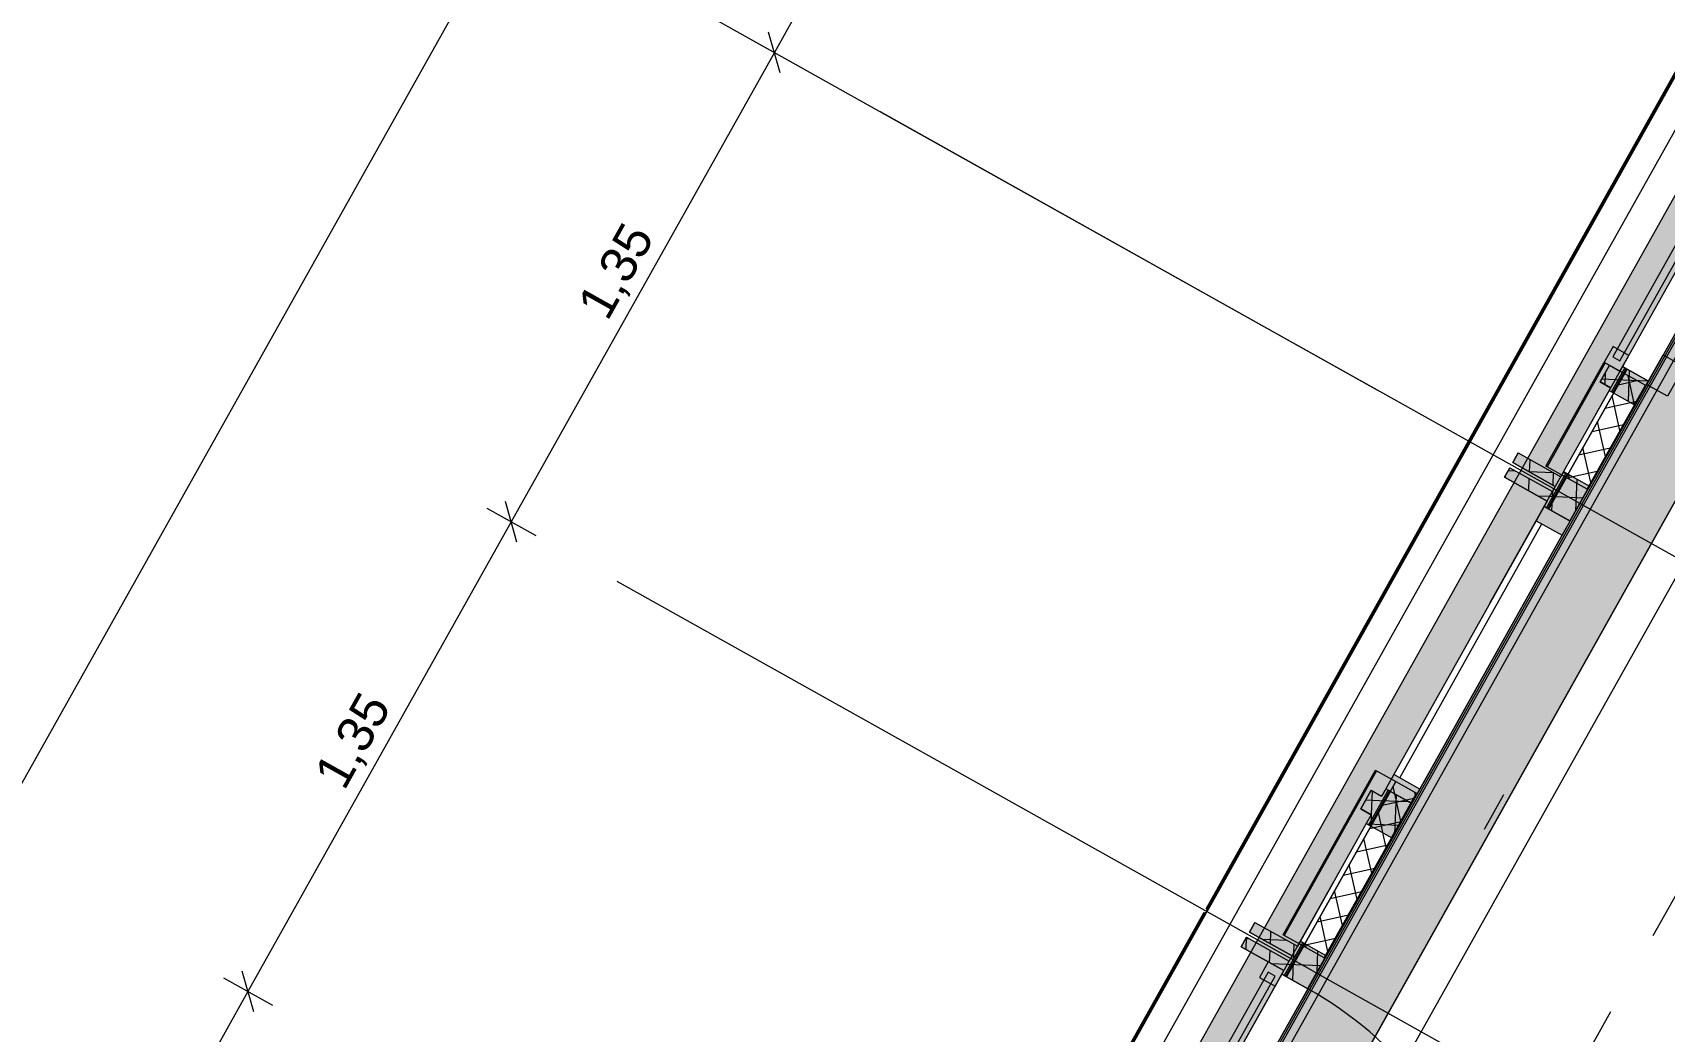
# Model space of a CAD drawing. Header units: metres. Extents: x -36 to 59, y 39 to 183.
# Drawn here: x -10.822 to -6.731, y 145.479 to 147.985 of the extents above; entities that cross this region are included whole.
import ezdxf

# ---------------------------------------------------------------- set-up
doc = ezdxf.new("R2010")
doc.units = ezdxf.units.M
doc.header["$MEASUREMENT"] = 0
for name, pattern in [('Achse', [0.0023, 0.0015, -0.0008]), ('Punktlinie', [0.0035, 0, -0.0035]), ('Strichlinie_ eng', [0.0023, 0.0015, -0.0008]), ('Strichpunktlinie', [0.006703, 0.003528, -0.001764, 0, -0.001411]), ('Wipeout_Contour', [1, 0, -1])]:
    doc.linetypes.add(name, pattern=pattern)
for name, color, linetype in [('00  Raster', 7, 'Continuous'), ('00  Raster Ausbau', 7, 'Continuous'), ('10  Decken', 7, 'Continuous'), ('10  Fassade', 7, 'Continuous'), ('10  Fassade_Deckschraffur', 7, 'Continuous'), ('10  Fassade_Schnittschraffur', 7, 'Continuous'), ('10  Wand Massiv_Deckschraffur', 7, 'Continuous'), ('10  Wand Massiv_Fenster', 7, 'Continuous'), ('20  Absturzsicherung', 7, 'Continuous'), ('20  Möbel', 7, 'Continuous'), ('40  Bemaßung 1_ 50 AUSBAU', 7, 'Continuous'), ('Neubau_20  Boden Aufbauten', 7, 'Continuous'), ('Neubau_20  Decke Abhangdecke', 7, 'Continuous'), ('Neubau_40  Bemaßung 1_50 Achse', 7, 'Continuous')]:
    doc.layers.add(name, color=color, linetype=linetype)
doc.styles.add('ERSTELLTER_STIL_1', font='')
doc.styles.get('ERSTELLTER_STIL_1').set_extended_font_data('Arial')
pattern_1 = [(102.605446, (0, 0), (0.048794801, 0.0109118), []), (192.605446, (0, 0), (-0.0109118, 0.048794801), [])]
pattern_2 = [(87.605446, (0, 0), (-0.059947608, 0.002506841), []), (177.605446, (0, 0), (0.002506841, 0.059947608), [])]

msp = doc.modelspace()

# ---------------------------------------------------------------- linework, layer by layer
at = {"layer": 'Neubau_20  Boden Aufbauten', "color": 7, "linetype": 'Continuous', "lineweight": 13, "ltscale": 1000, "flags": 128}
msp.add_lwpolyline([(-8.3577, 128.9862), (-8.096, 128.8395), (7.1144, 155.9862), (4.0389, 157.7094), (4.6255, 158.7563), (1.6945, 160.3985), (1.6556, 160.3291), (1.3067, 160.5246), (1.3908, 160.6747), (1.1415, 160.8144), (-12.0312, 137.3031), (-11.7825, 137.1637), (-11.7642, 137.1964), (-5.6705, 133.7822)], close=True, dxfattribs=at)

# ---------------------------------------------------------------- next in the draw order: wipeouts: each hides what was drawn before it
at = {"color": 254, "linetype": 'Wipeout_Contour', "lineweight": 0, "ltscale": 578.896248}
msp.add_wipeout([(1.5068, 161.8649), (-18.3925, 126.3498), (-18.2219, 126.2542), (1.6769, 161.7686)], dxfattribs=at).dxf.layer = '10  Fassade_Deckschraffur'

# ---------------------------------------------------------------- next in the draw order: wipeouts: each hides what was drawn before it
at = {"color": 254, "linetype": 'Wipeout_Contour', "lineweight": 0, "ltscale": 579.75037}
msp.add_wipeout([(1.2236, 162.0253), (-18.6764, 126.5088), (-18.6188, 126.4766), (1.2811, 161.9927)], dxfattribs=at).dxf.layer = '10  Fassade_Deckschraffur'

# ---------------------------------------------------------------- next in the draw order: wipeouts: each hides what was drawn before it
at = {"color": 254, "linetype": 'Wipeout_Contour', "lineweight": 0, "ltscale": 579.478914}
msp.add_wipeout([(-18.4602, 126.3877), (1.4393, 161.9032), (1.2811, 161.9927), (-18.6188, 126.4766)], dxfattribs=at).dxf.layer = '10  Fassade_Deckschraffur'

# ---------------------------------------------------------------- next in the draw order: wipeouts: each hides what was drawn before it
at = {"color": 254, "linetype": 'Wipeout_Contour', "lineweight": 0, "ltscale": 579.276268}
msp.add_wipeout([(1.4393, 161.9032), (-18.4602, 126.3877), (-18.4575, 126.3862), (1.4419, 161.9017)], dxfattribs=at).dxf.layer = '10  Fassade_Deckschraffur'

# ---------------------------------------------------------------- next in the draw order: wipeouts: each hides what was drawn before it
at = {"color": 254, "linetype": 'Wipeout_Contour', "lineweight": 0, "ltscale": 579.199343}
msp.add_wipeout([(1.4446, 161.9001), (-18.4548, 126.3847), (-18.4016, 126.3549), (1.4977, 161.8701)], dxfattribs=at).dxf.layer = '10  Fassade_Deckschraffur'

# ---------------------------------------------------------------- next in the draw order: wipeouts: each hides what was drawn before it
at = {"color": 254, "linetype": 'Wipeout_Contour', "lineweight": 0, "ltscale": 579.127053}
msp.add_wipeout([(-18.3972, 126.3524), (1.5021, 161.8676), (1.4977, 161.8701), (-18.4016, 126.3549)], dxfattribs=at).dxf.layer = '10  Fassade_Deckschraffur'

# ---------------------------------------------------------------- next in the draw order: wipeouts: each hides what was drawn before it
at = {"color": 254, "linetype": 'Wipeout_Contour', "lineweight": 0, "ltscale": 579.115676}
msp.add_wipeout([(1.5021, 161.8676), (-18.3972, 126.3524), (-18.3925, 126.3498), (1.5068, 161.8649)], dxfattribs=at).dxf.layer = '10  Fassade_Deckschraffur'

# ---------------------------------------------------------------- next in the draw order: hatches: boundary and pattern name
at = {"layer": '10  Wand Massiv_Deckschraffur', "linetype": 'Continuous', "lineweight": 0, "true_color": 0xffffff}
msp.add_hatch(color=7, dxfattribs=at).paths.add_polyline_path([(-18.2218, 126.2542), (1.677, 161.7686), (1.3506, 161.9533), (-18.549, 126.4375)])

# ---------------------------------------------------------------- next in the draw order: linework, layer by layer
at = {"layer": '00  Raster Ausbau', "color": 251, "linetype": 'Achse', "lineweight": 18, "ltscale": 1000, "true_color": 0x5f5f5f}
msp.add_line((-7.8242, 147.297), (-8.6966, 147.7858), dxfattribs=at)
at = {"layer": '00  Raster Ausbau', "color": 9, "linetype": 'Achse', "lineweight": 18, "ltscale": 1000}
msp.add_line((-8.4841, 146.1192), (-9.3565, 146.608), dxfattribs=at)
at = {"layer": '10  Decken', "color": 7, "linetype": 'Punktlinie', "lineweight": 13, "ltscale": 1000, "flags": 128}
msp.add_lwpolyline([(1.6639, 161.776), (-18.7726, 125.3019), (-16.6353, 124.1043), (-21.0101, 116.2964), (-22.973, 117.3962), (-23.0952, 117.1781), (-10.2099, 109.9585), (-9.9704, 110.3859), (-3.4571, 122.0106), (-0.8442, 120.5466), (0.5391, 119.7715)], dxfattribs=at)
at = {"layer": '10  Fassade', "color": 7, "linetype": 'Strichpunktlinie', "lineweight": 13, "ltscale": 1000}
msp.add_line((-18.3745, 126.3397), (1.5247, 161.8548), dxfattribs=at)
at = {"layer": '10  Fassade', "color": 7, "linetype": 'Continuous', "lineweight": 13, "ltscale": 1000}
for p, q in [((-6.869, 147.1503), (-6.8925, 147.1085)), ((-7.0983, 146.9304), (-7.1117, 146.9064)), ((-7.1191, 146.8933), (-7.1325, 146.8693)), ((-7.1191, 146.8933), (-7.0122, 146.8334)), ((-7.1117, 146.9064), (-7.0049, 146.8465)), ((-7.0049, 146.8465), (-7.0122, 146.8334)), ((-7.4663, 146.0843), (-7.4927, 146.0372)), ((-7.4927, 146.0372), (-7.4665, 146.0225)), ((-7.7582, 145.7526), (-7.7716, 145.7286)), ((-7.7716, 145.7286), (-7.6648, 145.6688)), ((-7.779, 145.7155), (-7.7924, 145.6916)), ((-7.779, 145.7155), (-7.6721, 145.6557))]:
    msp.add_line(p, q, dxfattribs=at)
at = {"layer": '10  Fassade', "color": 7, "linetype": 'Continuous', "lineweight": 18, "ltscale": 1000, "flags": 128}
for points in [[(-18.6764, 126.5088), (1.2236, 162.0253)], [(-18.6188, 126.4766), (1.2811, 161.9927)], [(-18.4602, 126.3877), (1.4393, 161.9032)], [(-18.4575, 126.3862), (1.4419, 161.9017)], [(-18.4548, 126.3847), (1.4446, 161.9001)], [(-18.4016, 126.3549), (1.4977, 161.8701)], [(-18.3972, 126.3524), (1.5021, 161.8676)], [(-18.3925, 126.3498), (1.5068, 161.8649)], [(-18.2219, 126.2542), (1.6769, 161.7686)]]:
    msp.add_lwpolyline(points, dxfattribs=at)
at = {"layer": '10  Fassade', "color": 7, "linetype": 'Strichlinie_ eng', "lineweight": 18, "ltscale": 1000, "flags": 128}
for points in [[(1.4333, 161.9065), (1.0653, 161.2497), (0.9101, 160.9727), (0.4643, 160.1771), (0.2502, 159.795), (-0.2545, 158.8942), (-0.4097, 158.6172), (-0.8555, 157.8216), (-1.0696, 157.4395), (-1.5743, 156.5388), (-1.7294, 156.2618), (-2.1752, 155.4662), (-2.3893, 155.0841), (-2.894, 154.1833), (-3.0492, 153.9063), (-3.495, 153.1107), (-3.7091, 152.7286), (-4.2138, 151.8278), (-4.369, 151.5509), (-4.8148, 150.7552), (-5.0289, 150.3731), (-5.5336, 149.4724), (-5.6888, 149.1954), (-6.1346, 148.3998), (-6.3487, 148.0177), (-6.8533, 147.1169), (-7.0085, 146.8399), (-7.4543, 146.0443), (-7.6684, 145.6622), (-8.1731, 144.7615), (-8.3283, 144.4845), (-8.7741, 143.6889), (-8.9882, 143.3067), (-9.4929, 142.406), (-9.6481, 142.129), (-10.0939, 141.3334), (-10.308, 140.9513), (-10.8127, 140.0505), (-10.9679, 139.7736), (-11.4136, 138.9779), (-11.6277, 138.5958), (-12.1324, 137.6951), (-12.2876, 137.4181), (-12.7334, 136.6225), (-12.9475, 136.2404), (-13.4522, 135.3396), (-13.6074, 135.0626), (-14.0532, 134.267), (-14.2673, 133.8849), (-14.772, 132.9842), (-14.9272, 132.7072), (-15.373, 131.9115), (-15.5871, 131.5294), (-16.0917, 130.6287), (-16.2469, 130.3517), (-16.6927, 129.5561), (-16.9068, 129.174), (-17.4115, 128.2732), (-17.5667, 127.9962), (-18.0125, 127.2006), (-18.4661, 126.391)], [(1.4986, 161.8696), (1.1307, 161.213), (0.9755, 160.9361), (0.5297, 160.1404), (0.3156, 159.7583), (-0.189, 158.8576), (-0.3442, 158.5806), (-0.79, 157.785), (-1.0041, 157.4029), (-1.5088, 156.5021), (-1.664, 156.2251), (-2.1098, 155.4295), (-2.3239, 155.0474), (-2.8286, 154.1467), (-2.9838, 153.8697), (-3.4296, 153.074), (-3.6437, 152.6919), (-4.1484, 151.7912), (-4.3036, 151.5142), (-4.7494, 150.7186), (-4.9634, 150.3365), (-5.4681, 149.4357), (-5.6233, 149.1587), (-6.0691, 148.3631), (-6.2832, 147.981), (-6.7879, 147.0803), (-6.9431, 146.8033), (-7.3889, 146.0077), (-7.603, 145.6255), (-8.1077, 144.7248), (-8.2629, 144.4478), (-8.7087, 143.6522), (-8.9228, 143.2701), (-9.4275, 142.3693), (-9.5827, 142.0924), (-10.0284, 141.2967), (-10.2425, 140.9146), (-10.7472, 140.0139), (-10.9024, 139.7369), (-11.3482, 138.9413), (-11.5623, 138.5592), (-12.067, 137.6584), (-12.2222, 137.3814), (-12.668, 136.5858), (-12.8821, 136.2037), (-13.3868, 135.303), (-13.542, 135.026), (-13.9878, 134.2303), (-14.2019, 133.8482), (-14.7065, 132.9475), (-14.8617, 132.6705), (-15.3075, 131.8749), (-15.5216, 131.4928), (-16.0263, 130.592), (-16.1815, 130.315), (-16.6273, 129.5194), (-16.8414, 129.1373), (-17.3461, 128.2366), (-17.5013, 127.9596), (-17.9471, 127.164), (-18.4007, 126.3544)], [(-6.8925, 147.1085), (-6.869, 147.1503)], [(-6.869, 147.1503), (-6.8428, 147.1357)], [(-6.8663, 147.0938), (-6.8925, 147.1085)], [(-7.1117, 146.9064), (-7.0983, 146.9304)], [(-7.0983, 146.9304), (-6.9914, 146.8705)], [(-7.1325, 146.8693), (-7.1191, 146.8933)], [(-7.0256, 146.8094), (-7.1325, 146.8693)], [(-7.1191, 146.8933), (-7.0122, 146.8334)], [(-7.0049, 146.8465), (-7.1117, 146.9064)], [(-7.4927, 146.0372), (-7.4663, 146.0843)], [(-7.4663, 146.0843), (-7.4402, 146.0696)], [(-7.4665, 146.0225), (-7.4927, 146.0372)], [(-7.7716, 145.7286), (-7.7582, 145.7526)], [(-7.6648, 145.6688), (-7.7716, 145.7286)], [(-7.7582, 145.7526), (-7.6513, 145.6927)], [(-7.7924, 145.6916), (-7.779, 145.7155)], [(-7.6855, 145.6317), (-7.7924, 145.6916)], [(-7.779, 145.7155), (-7.6721, 145.6557)]]:
    msp.add_lwpolyline(points, dxfattribs=at)
at = {"layer": '10  Fassade', "color": 7, "linetype": 'Continuous', "lineweight": 13, "ltscale": 1000, "flags": 128}
msp.add_lwpolyline([(-7.6648, 145.6688), (-7.6684, 145.6622), (-7.6721, 145.6557)], dxfattribs=at)
at = {"layer": '10  Wand Massiv_Fenster', "color": 7, "linetype": 'Continuous', "lineweight": 13, "ltscale": 1000}
for p, q in [((1.3506, 161.9533), (-18.549, 126.4375)), ((1.677, 161.7686), (-18.2218, 126.2542))]:
    msp.add_line(p, q, dxfattribs=at)
at = {"layer": '40  Bemaßung 1_ 50 AUSBAU', "color": 7, "linetype": 'Continuous', "lineweight": 13, "ltscale": 1000}
for p, q in [((-8.3028, 149.1126), (-8.9627, 147.9349)), ((-8.9483, 147.8838), (-8.9771, 147.9859)), ((-8.9627, 147.9349), (-9.6226, 146.7571)), ((-9.024, 147.9692), (-8.9014, 147.9005)), ((-9.6839, 146.7915), (-9.5612, 146.7228)), ((-9.6082, 146.7061), (-9.637, 146.8082)), ((-9.6226, 146.7571), (-10.2825, 145.5794)), ((-10.3438, 145.6138), (-10.2211, 145.545)), ((-10.2681, 145.5284), (-10.2969, 145.6304)), ((-10.2825, 145.5794), (-10.9424, 144.4017))]:
    msp.add_line(p, q, dxfattribs=at)
at = {"layer": 'Neubau_20  Decke Abhangdecke', "color": 7, "linetype": 'Continuous', "lineweight": 13, "ltscale": 1000, "flags": 128}
msp.add_lwpolyline([(6.8155, 157.5292), (1.7076, 160.3912), (1.6599, 160.3061), (1.2848, 160.5163), (1.3777, 160.6821), (1.225, 160.7676), (-9.2843, 142.0111), (-9.3026, 141.9784), (-11.9299, 137.2893)], dxfattribs=at)
at = {"layer": 'Neubau_40  Bemaßung 1_50 Achse', "color": 7, "linetype": 'Continuous', "lineweight": 13, "ltscale": 1000}
msp.add_line((-12.2565, 143.5905), (-9.617, 148.3015), dxfattribs=at)

# ---------------------------------------------------------------- next in the draw order: texts
at = {"layer": '40  Bemaßung 1_ 50 AUSBAU', "color": 7, "linetype": 'Continuous', "lineweight": 13, "char_height": 0.09, "width": 0.239452, "attachment_point": 7, "rotation": 60.738, "style": 'ERSTELLTER_STIL_1'}
for insert in [(-9.3669, 147.2503), (-10.0268, 146.0726)]:
    msp.add_mtext('\\A1;{\\pql;\\fArial|b0|i0|c0|p38;1,35}', dxfattribs=dict(at, insert=insert))

# ---------------------------------------------------------------- next in the draw order: wipeouts: each hides what was drawn before it
at = {"color": 254, "linetype": 'Wipeout_Contour', "lineweight": 0, "ltscale": 590.765861}
msp.add_wipeout([(-6.8365, 147.147), (-6.771, 147.1104), (-6.3052, 147.9418), (-6.3706, 147.9784)], dxfattribs=at).dxf.layer = '10  Fassade_Deckschraffur'
at = {"color": 254, "linetype": 'Wipeout_Contour', "lineweight": 0, "ltscale": 588.515746}
msp.add_wipeout([(-6.9841, 146.8836), (-6.9187, 146.8469), (-6.8048, 147.0502), (-6.8702, 147.0868)], dxfattribs=at).dxf.layer = '10  Fassade_Deckschraffur'
at = {"color": 254, "linetype": 'Wipeout_Contour', "lineweight": 0, "ltscale": 586.405629}
msp.add_wipeout([(-7.4299, 146.0879), (-7.3645, 146.0513), (-6.9675, 146.7597), (-7.033, 146.7963)], dxfattribs=at).dxf.layer = '10  Fassade_Deckschraffur'
at = {"color": 254, "linetype": 'Wipeout_Contour', "lineweight": 0, "ltscale": 584.118554}
msp.add_wipeout([(-7.644, 145.7058), (-7.5786, 145.6692), (-7.4133, 145.964), (-7.4788, 146.0007)], dxfattribs=at).dxf.layer = '10  Fassade_Deckschraffur'
at = {"color": 254, "linetype": 'Wipeout_Contour', "lineweight": 0, "ltscale": 581.616115}
msp.add_wipeout([(-8.1563, 144.7916), (-8.0908, 144.7549), (-7.625, 145.5863), (-7.6904, 145.623)], dxfattribs=at).dxf.layer = '10  Fassade_Deckschraffur'

# ---------------------------------------------------------------- next in the draw order: hatches: boundary and pattern name
at = {"layer": '10  Fassade', "linetype": 'Continuous', "lineweight": 0, "true_color": 0xffffff}
for points in [[(-7.0282, 146.8968), (-7.0256, 146.8954), (-6.8795, 147.1562), (-6.8821, 147.1577)], [(-6.9253, 146.8392), (-6.9236, 146.8382), (-6.7774, 147.099), (-6.7791, 147.1)], [(-7.6869, 145.7213), (-7.6843, 145.7198), (-7.4528, 146.1329), (-7.4555, 146.1344)], [(-7.584, 145.6636), (-7.5822, 145.6626), (-7.3508, 146.0757), (-7.3525, 146.0767)]]:
    msp.add_hatch(color=7, dxfattribs=at).paths.add_polyline_path(points)
at = {"layer": '10  Fassade', "linetype": 'Continuous', "lineweight": 13, "true_color": 0x000100}
h = msp.add_hatch(dxfattribs=at)
h.set_pattern_fill('Dämmung__hart_2_0002', color=98, style=0, pattern_type=2)
h.set_pattern_definition(pattern_1)
h.paths.add_polyline_path([(-6.9776, 146.8685), (-6.9253, 146.8392), (-6.7791, 147.1), (-6.8315, 147.1293)])
h = msp.add_hatch(dxfattribs=at)
h.set_pattern_fill('Dämmung__hart_2_0002', color=98, style=0, pattern_type=2)
h.set_pattern_definition(pattern_1)
h.paths.add_polyline_path([(-7.6363, 145.6929), (-7.584, 145.6636), (-7.3525, 146.0767), (-7.4049, 146.106)])
at = {"layer": '10  Fassade_Schnittschraffur', "linetype": 'Continuous', "lineweight": 0, "true_color": 0xffffff}
for points in [[(-6.7343, 147.176), (-6.7758, 147.1018), (-6.7235, 147.0725), (-6.6819, 147.1466)], [(-6.8428, 147.1357), (-6.869, 147.1503), (-6.8925, 147.1085), (-6.8663, 147.0938)], [(-6.8365, 147.147), (-6.8428, 147.1357), (-6.8663, 147.0938), (-6.8702, 147.0868), (-6.8048, 147.0502), (-6.771, 147.1104)], [(-6.8365, 147.147), (-6.771, 147.1104), (-6.8364, 147.1472)], [(-7.0983, 146.9304), (-7.1117, 146.9064), (-7.0049, 146.8465), (-6.9914, 146.8705)], [(-7.1325, 146.8693), (-7.0256, 146.8094), (-7.0122, 146.8334), (-7.1191, 146.8933)], [(-7.4663, 146.0843), (-7.4927, 146.0372), (-7.4665, 146.0225), (-7.4402, 146.0696)], [(-7.6513, 145.6927), (-7.7582, 145.7526), (-7.7716, 145.7286), (-7.6648, 145.6688)], [(-7.7924, 145.6916), (-7.6855, 145.6317), (-7.6721, 145.6557), (-7.779, 145.7155)], [(-7.6648, 145.6688), (-7.6684, 145.6622), (-7.6721, 145.6557), (-7.6855, 145.6317), (-7.6904, 145.623), (-7.625, 145.5863), (-7.5786, 145.6692), (-7.644, 145.7058)], [(-7.6905, 145.6228), (-7.6251, 145.5861), (-7.6904, 145.623)]]:
    msp.add_hatch(color=7, dxfattribs=at).paths.add_polyline_path(points)
at = {"layer": '10  Fassade_Schnittschraffur', "linetype": 'Continuous', "lineweight": 13, "true_color": 0x000100}
h = msp.add_hatch(dxfattribs=at)
h.set_pattern_fill('Dämmung__hart_1_0002', color=98, style=0, pattern_type=2)
h.set_pattern_definition(pattern_2)
h.paths.add_polyline_path([(-6.8428, 147.1357), (-6.869, 147.1503), (-6.8925, 147.1085), (-6.8663, 147.0938)])
h = msp.add_hatch(dxfattribs=at)
h.set_pattern_fill('Dämmung__hart_1_0002', color=98, style=0, pattern_type=2)
h.set_pattern_definition(pattern_2)
h.paths.add_polyline_path([(-6.8365, 147.147), (-6.8428, 147.1357), (-6.8663, 147.0938), (-6.8702, 147.0868), (-6.8048, 147.0502), (-6.771, 147.1104)])
h = msp.add_hatch(dxfattribs=at)
h.set_pattern_fill('Dämmung__hart_1_0002', color=98, style=0, pattern_type=2)
h.set_pattern_definition(pattern_2)
h.paths.add_polyline_path([(-7.0983, 146.9304), (-7.1117, 146.9064), (-7.0049, 146.8465), (-6.9914, 146.8705)])
h = msp.add_hatch(dxfattribs=at)
h.set_pattern_fill('Dämmung__hart_1_0002', color=98, style=0, pattern_type=2)
h.set_pattern_definition(pattern_2)
h.paths.add_polyline_path([(-7.1325, 146.8693), (-7.0256, 146.8094), (-7.0122, 146.8334), (-7.1191, 146.8933)])
h = msp.add_hatch(dxfattribs=at)
h.set_pattern_fill('Dämmung__hart_1_0002', color=98, style=0, pattern_type=2)
h.set_pattern_definition(pattern_2)
h.paths.add_polyline_path([(-7.4663, 146.0843), (-7.4927, 146.0372), (-7.4665, 146.0225), (-7.4402, 146.0696)])
h = msp.add_hatch(dxfattribs=at)
h.set_pattern_fill('Dämmung__hart_1_0002', color=98, style=0, pattern_type=2)
h.set_pattern_definition(pattern_2)
h.paths.add_polyline_path([(-7.6513, 145.6927), (-7.7582, 145.7526), (-7.7716, 145.7286), (-7.6648, 145.6688)])
h = msp.add_hatch(dxfattribs=at)
h.set_pattern_fill('Dämmung__hart_1_0002', color=98, style=0, pattern_type=2)
h.set_pattern_definition(pattern_2)
h.paths.add_polyline_path([(-7.7924, 145.6916), (-7.6855, 145.6317), (-7.6721, 145.6557), (-7.779, 145.7155)])
h = msp.add_hatch(dxfattribs=at)
h.set_pattern_fill('Dämmung__hart_1_0002', color=98, style=0, pattern_type=2)
h.set_pattern_definition(pattern_2)
h.paths.add_polyline_path([(-7.6648, 145.6688), (-7.6684, 145.6622), (-7.6721, 145.6557), (-7.6855, 145.6317), (-7.6904, 145.623), (-7.625, 145.5863), (-7.5786, 145.6692), (-7.644, 145.7058)])
at = {"layer": '20  Absturzsicherung', "linetype": 'Continuous', "lineweight": 0, "true_color": 0xffffff}
msp.add_hatch(color=7, dxfattribs=at).paths.add_polyline_path([(-7.7468, 145.6144), (-7.7075, 145.5924), (-7.6855, 145.6317), (-7.7248, 145.6537)])

# ---------------------------------------------------------------- next in the draw order: linework, layer by layer
at = {"layer": '00  Raster Ausbau', "color": 251, "linetype": 'Achse', "lineweight": 18, "ltscale": 1000, "true_color": 0x5f5f5f}
for q in [(-7.8242, 147.297), (-6.0794, 146.3194)]:
    msp.add_line((-6.9518, 146.8082), q, dxfattribs=at)
at = {"layer": '00  Raster Ausbau', "color": 9, "linetype": 'Achse', "lineweight": 18, "ltscale": 1000}
msp.add_line((-7.6117, 145.6304), (-6.7393, 145.1416), dxfattribs=at)
at = {"layer": '10  Fassade', "color": 7, "linetype": 'Continuous', "lineweight": 13, "ltscale": 1000}
for p, q in [((-6.869, 147.1503), (-6.8428, 147.1357)), ((-6.8365, 147.147), (-6.8428, 147.1357)), ((-6.8365, 147.147), (-6.771, 147.1104)), ((-6.8925, 147.1085), (-6.8663, 147.0938)), ((-6.8663, 147.0938), (-6.8702, 147.0868)), ((-6.8702, 147.0868), (-6.8048, 147.0502)), ((-6.771, 147.1104), (-6.8048, 147.0502)), ((-7.0983, 146.9304), (-6.9914, 146.8705)), ((-7.1325, 146.8693), (-7.0256, 146.8094)), ((-6.9841, 146.8836), (-6.9914, 146.8705)), ((-6.9841, 146.8836), (-6.9187, 146.8469)), ((-7.0256, 146.8094), (-7.033, 146.7963)), ((-7.4663, 146.0843), (-7.4402, 146.0696)), ((-7.3645, 146.0513), (-7.4133, 145.964)), ((-7.4665, 146.0225), (-7.4788, 146.0007)), ((-7.4788, 146.0007), (-7.4133, 145.964)), ((-7.7582, 145.7526), (-7.6513, 145.6927)), ((-7.7924, 145.6916), (-7.6855, 145.6317)), ((-7.644, 145.7058), (-7.6513, 145.6927)), ((-7.644, 145.7058), (-7.5786, 145.6692)), ((-7.5786, 145.6692), (-7.625, 145.5863)), ((-7.6855, 145.6317), (-7.6904, 145.623)), ((-7.6904, 145.623), (-7.625, 145.5863))]:
    msp.add_line(p, q, dxfattribs=at)
at = {"layer": '10  Fassade', "color": 7, "linetype": 'Continuous', "lineweight": 18, "ltscale": 1000, "flags": 128}
for points in [[(-6.3706, 147.9784), (-6.8365, 147.147)], [(-6.3052, 147.9418), (-6.771, 147.1104)], [(-6.8702, 147.0868), (-6.9841, 146.8836)], [(-6.8048, 147.0502), (-6.9187, 146.8469)], [(-7.033, 146.7963), (-7.4299, 146.0879)], [(-6.9675, 146.7597), (-7.3645, 146.0513)], [(-7.4788, 146.0007), (-7.644, 145.7058)], [(-7.4133, 145.964), (-7.5786, 145.6692)], [(-7.6904, 145.623), (-8.1563, 144.7916)], [(-7.625, 145.5863), (-8.0908, 144.7549)]]:
    msp.add_lwpolyline(points, dxfattribs=at)
for points in [[(-7.0282, 146.8968), (-6.8821, 147.1577), (-6.8795, 147.1562), (-7.0256, 146.8954)], [(-7.0256, 146.8954), (-6.8795, 147.1562), (-6.8315, 147.1293), (-6.9776, 146.8685)], [(-6.7343, 147.176), (-6.6819, 147.1466), (-6.7235, 147.0725), (-6.7758, 147.1018)], [(-6.9776, 146.8685), (-6.8315, 147.1293), (-6.7791, 147.1), (-6.9253, 146.8392)], [(-6.771, 147.1104), (-6.8364, 147.1472)], [(-6.9253, 146.8392), (-6.7791, 147.1), (-6.7774, 147.099), (-6.9236, 146.8382)], [(-7.6869, 145.7213), (-7.4555, 146.1344), (-7.4528, 146.1329), (-7.6843, 145.7198)], [(-7.6843, 145.7198), (-7.4528, 146.1329), (-7.4049, 146.106), (-7.6363, 145.6929)], [(-7.6363, 145.6929), (-7.4049, 146.106), (-7.3525, 146.0767), (-7.584, 145.6636)], [(-7.584, 145.6636), (-7.3525, 146.0767), (-7.3508, 146.0757), (-7.5822, 145.6626)], [(-7.6904, 145.623), (-7.6251, 145.5861)]]:
    msp.add_lwpolyline(points, close=True, dxfattribs=at)
at = {"layer": '10  Fassade', "color": 7, "linetype": 'Continuous', "lineweight": 13, "ltscale": 1000}
msp.add_arc((-8.0907, 144.7551), 0.9526, 330.1365, 60.738, dxfattribs=at)
at = {"layer": '20  Absturzsicherung', "color": 7, "linetype": 'Continuous', "lineweight": 18, "ltscale": 1000, "flags": 128}
msp.add_lwpolyline([(-7.7468, 145.6144), (-7.7075, 145.5924), (-7.6855, 145.6317), (-7.7248, 145.6537)], close=True, dxfattribs=at)

# ---------------------------------------------------------------- next in the draw order: wipeouts: each hides what was drawn before it
at = {"color": 254, "linetype": 'Wipeout_Contour', "lineweight": 0, "ltscale": 586.405447}
msp.add_wipeout([(-7.4097, 146.1239), (-7.3443, 146.0872), (-6.9877, 146.7237), (-7.0531, 146.7604)], dxfattribs=at).dxf.layer = '10  Fassade_Deckschraffur'

# ---------------------------------------------------------------- next in the draw order: hatches: boundary and pattern name
at = {"layer": '10  Fassade_Schnittschraffur', "linetype": 'Continuous', "lineweight": 0, "true_color": 0xffffff}
for points in [[(-6.9841, 146.8836), (-6.9914, 146.8705), (-7.0049, 146.8465), (-7.0122, 146.8334), (-7.0256, 146.8094), (-7.033, 146.7963), (-6.9675, 146.7597), (-6.9187, 146.8469)], [(-7.0331, 146.7961), (-7.0531, 146.7604), (-6.9877, 146.7237), (-6.9676, 146.7595)], [(-7.0331, 146.7961), (-6.9676, 146.7595), (-7.033, 146.7963)], [(-7.3644, 146.0515), (-7.3443, 146.0872), (-7.4097, 146.1239), (-7.4298, 146.0881)], [(-7.4299, 146.0879), (-7.4402, 146.0696), (-7.4665, 146.0225), (-7.4788, 146.0007), (-7.4133, 145.964), (-7.3645, 146.0513)], [(-7.4299, 146.0879), (-7.3645, 146.0513), (-7.4298, 146.0881)]]:
    msp.add_hatch(color=7, dxfattribs=at).paths.add_polyline_path(points)
at = {"layer": '10  Fassade_Schnittschraffur', "linetype": 'Continuous', "lineweight": 13, "true_color": 0x000100}
h = msp.add_hatch(dxfattribs=at)
h.set_pattern_fill('Dämmung__hart_1_0002', color=98, style=0, pattern_type=2)
h.set_pattern_definition(pattern_2)
h.paths.add_polyline_path([(-6.9841, 146.8836), (-6.9914, 146.8705), (-7.0049, 146.8465), (-7.0122, 146.8334), (-7.0256, 146.8094), (-7.033, 146.7963), (-6.9675, 146.7597), (-6.9187, 146.8469)])
h = msp.add_hatch(dxfattribs=at)
h.set_pattern_fill('Dämmung__hart_1_0002', color=98, style=0, pattern_type=2)
h.set_pattern_definition(pattern_2)
h.paths.add_polyline_path([(-7.4299, 146.0879), (-7.4402, 146.0696), (-7.4665, 146.0225), (-7.4788, 146.0007), (-7.4133, 145.964), (-7.3645, 146.0513)])

# ---------------------------------------------------------------- next in the draw order: linework, layer by layer
at = {"layer": '10  Fassade', "color": 7, "linetype": 'Continuous', "lineweight": 13, "ltscale": 1000}
for p, q in [((-6.9187, 146.8469), (-6.9675, 146.7597)), ((-7.033, 146.7963), (-6.9675, 146.7597)), ((-7.4299, 146.0879), (-7.4402, 146.0696)), ((-7.4299, 146.0879), (-7.3645, 146.0513))]:
    msp.add_line(p, q, dxfattribs=at)
at = {"layer": '10  Fassade', "color": 7, "linetype": 'Continuous', "lineweight": 18, "ltscale": 1000}
for p, q in [((-7.0531, 146.7604), (-7.4097, 146.1239)), ((-7.3949, 146.1156), (-7.0383, 146.7521)), ((-7.3443, 146.0872), (-6.9877, 146.7237))]:
    msp.add_line(p, q, dxfattribs=at)
at = {"layer": '10  Fassade', "color": 7, "linetype": 'Continuous', "lineweight": 18, "ltscale": 1000, "flags": 128}
for points in [[(-7.0331, 146.7961), (-7.0531, 146.7604), (-6.9877, 146.7237), (-6.9676, 146.7595)], [(-7.033, 146.7963), (-6.9676, 146.7595)], [(-7.3644, 146.0515), (-7.3443, 146.0872), (-7.4097, 146.1239), (-7.4298, 146.0881)], [(-7.3645, 146.0513), (-7.4298, 146.0881)]]:
    msp.add_lwpolyline(points, close=True, dxfattribs=at)
at = {"layer": '20  Möbel', "color": 253, "linetype": 'Strichlinie_ eng', "lineweight": 18, "ltscale": 1000, "true_color": 0x9f9f9f, "flags": 128}
msp.add_lwpolyline([(-5.1286, 145.3568), (-6.5245, 146.1389), (-7.0133, 145.2665), (-5.6174, 144.4844)], close=True, dxfattribs=at)

# ---------------------------------------------------------------- next in the draw order: wipeouts: each hides what was drawn before it
at = {"color": 254, "linetype": 'Wipeout_Contour', "lineweight": 0, "ltscale": 588.553942}
msp.add_wipeout([(-6.5613, 148.1311), (-6.5648, 148.1331), (-7.8797, 145.7863), (-7.8762, 145.7844)], dxfattribs=at).dxf.layer = '10  Fassade_Deckschraffur'

# ---------------------------------------------------------------- next in the draw order: hatches: boundary and pattern name
at = {"layer": '20  Absturzsicherung', "linetype": 'Continuous', "lineweight": 0, "true_color": 0xffffff}
for points in [[(-6.8602, 147.1712), (-6.8427, 147.1614), (-6.3877, 147.9736), (-6.4051, 147.9834)], [(-6.8821, 147.1577), (-6.8428, 147.1357), (-6.8208, 147.1749), (-6.8601, 147.1969)]]:
    msp.add_hatch(color=7, dxfattribs=at).paths.add_polyline_path(points)

# ---------------------------------------------------------------- next in the draw order: linework, layer by layer
at = {"layer": '20  Absturzsicherung', "color": 7, "linetype": 'Continuous', "lineweight": 18, "ltscale": 1000, "flags": 128}
for points in [[(-6.8602, 147.1712), (-6.8427, 147.1614), (-6.3877, 147.9736), (-6.4051, 147.9834)], [(-6.8821, 147.1577), (-6.8428, 147.1357), (-6.8208, 147.1749), (-6.8601, 147.1969)]]:
    msp.add_lwpolyline(points, close=True, dxfattribs=at)

# ---------------------------------------------------------------- next in the draw order: wipeouts: each hides what was drawn before it
at = {"color": 254, "linetype": 'Wipeout_Contour', "lineweight": 0, "ltscale": 579.431209}
msp.add_wipeout([(-7.8811, 145.7756), (-7.8846, 145.7776), (-9.1995, 143.4309), (-9.196, 143.4289)], dxfattribs=at).dxf.layer = '10  Fassade_Deckschraffur'

# ---------------------------------------------------------------- next in the draw order: hatches: boundary and pattern name
at = {"layer": '20  Absturzsicherung', "linetype": 'Continuous', "lineweight": 0, "true_color": 0xffffff}
msp.add_hatch(color=7, dxfattribs=at).paths.add_polyline_path([(-8.18, 144.8157), (-8.1625, 144.806), (-7.7074, 145.6182), (-7.7249, 145.6279)])

# ---------------------------------------------------------------- next in the draw order: linework, layer by layer
at = {"layer": '00  Raster', "color": 7, "linetype": 'Strichpunktlinie', "lineweight": 13, "ltscale": 1000}
msp.add_line((-23.386, 116.0453), (2.099, 161.5296), dxfattribs=at)
at = {"layer": '00  Raster', "color": 5, "linetype": 'Strichpunktlinie', "lineweight": 13, "ltscale": 1000}
msp.add_line((10.3565, 137.1103), (-9.3945, 148.1768), dxfattribs=at)
at = {"layer": '00  Raster Ausbau', "color": 9, "linetype": 'Achse', "lineweight": 18, "ltscale": 1000}
msp.add_line((-7.6117, 145.6304), (-8.4841, 146.1192), dxfattribs=at)
at = {"layer": '10  Fassade', "color": 7, "linetype": 'Continuous', "lineweight": 25, "ltscale": 1000, "flags": 128}
for points in [[(-7.8797, 145.7863), (-6.5648, 148.1331)], [(-7.8762, 145.7844), (-6.5613, 148.1311)], [(-9.1995, 143.4309), (-7.8846, 145.7776)], [(-9.196, 143.4289), (-7.8811, 145.7756)], [(-7.8846, 145.7776), (-7.8811, 145.7756)], [(-7.8797, 145.7863), (-7.8762, 145.7844)]]:
    msp.add_lwpolyline(points, dxfattribs=at)
at = {"layer": '20  Absturzsicherung', "color": 7, "linetype": 'Continuous', "lineweight": 18, "ltscale": 1000, "flags": 128}
msp.add_lwpolyline([(-8.18, 144.8157), (-8.1625, 144.806), (-7.7074, 145.6182), (-7.7249, 145.6279)], close=True, dxfattribs=at)

doc.saveas('drawing.dxf')
